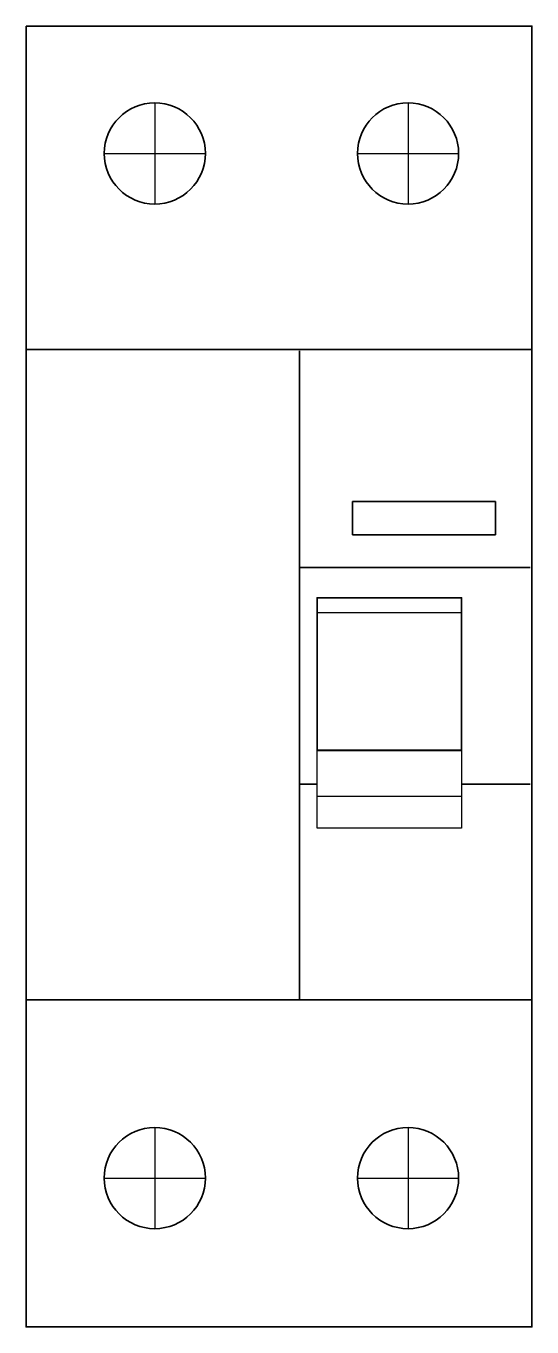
# Model space of a CAD drawing. Header units: inches. Extents: x -0.2 to 34.8, y -26 to 64.
import ezdxf

# ---------------------------------------------------------------- set-up
doc = ezdxf.new("R2010")
doc.units = ezdxf.units.IN
doc.header["$MEASUREMENT"] = 0
doc.layers.add('Layer 1', color=7, linetype='Continuous')

# ---------------------------------------------------------------- blocks, each defined once
blk = doc.blocks.new('block 4')
at = {"layer": 'Layer 1', "color": 7, "lineweight": 35}
blk.add_lwpolyline([(103.345, 64.803), (103.345, -25.197), (138.339, -25.197), (138.339, 64.803), (103.345, 64.803)], dxfattribs=at)
blk = doc.blocks.new('block 5')
at = {"layer": 'Layer 1', "color": 7, "lineweight": 35}
blk.add_lwpolyline([(138.347, -2.554), (103.353, -2.554), (103.353, 42.429), (138.347, 42.429), (138.347, -2.554)], dxfattribs=at)
blk = doc.blocks.new('block 3')
at = {"layer": 'Layer 1'}
for name in ['block 4', 'block 5']:
    blk.add_blockref(name, (0, 0), dxfattribs=at)
blk = doc.blocks.new('block 7')
at = {"layer": 'Layer 1', "color": 7, "lineweight": 35}
blk.add_lwpolyline([(122.276, 27.343), (138.212, 27.343)], dxfattribs=at)
blk = doc.blocks.new('block 6')
at = {"layer": 'Layer 1', "color": 7, "lineweight": 35}
for points in [[(123.484, 12.343), (122.271, 12.343)], [(138.212, 12.343), (133.483, 12.343)]]:
    blk.add_lwpolyline(points, dxfattribs=at)
at = {"layer": 'Layer 1'}
blk.add_blockref('block 7', (0, 0), dxfattribs=at)
blk = doc.blocks.new('block 10')
at = {"layer": 'Layer 1', "color": 7, "lineweight": 35}
blk.add_lwpolyline([(133.482, 14.696), (123.485, 14.696), (123.485, 25.255), (133.482, 25.255), (133.482, 14.696)], dxfattribs=at)
blk = doc.blocks.new('block 11')
at = {"layer": 'Layer 1', "color": 7, "lineweight": 30}
blk.add_lwpolyline([(133.482, 9.321), (123.486, 9.321), (123.486, 14.693), (128.249, 14.693), (133.482, 14.693), (133.482, 9.321)], dxfattribs=at)
blk = doc.blocks.new('block 9')
at = {"layer": 'Layer 1'}
for name in ['block 10', 'block 11']:
    blk.add_blockref(name, (0, 0), dxfattribs=at)
blk = doc.blocks.new('block 8')
at = {"layer": 'Layer 1', "color": 7, "lineweight": 30}
for points in [[(123.491, 24.223), (133.48, 24.223)], [(123.491, 11.523), (133.48, 11.523)]]:
    blk.add_lwpolyline(points, dxfattribs=at)
at = {"layer": 'Layer 1'}
blk.add_blockref('block 9', (0, 0), dxfattribs=at)
blk = doc.blocks.new('block 13')
at = {"layer": 'Layer 1', "color": 7, "lineweight": 35}
blk.add_open_spline([(108.755, 55.986), (108.755, 54.054), (110.321, 52.488), (112.254, 52.488), (112.254, 52.488), (112.254, 52.488), (112.254, 52.488), (114.186, 52.488), (115.752, 54.054), (115.752, 55.986), (115.752, 55.986), (115.752, 55.986), (115.752, 55.986), (115.752, 57.918), (114.186, 59.485), (112.254, 59.485), (112.254, 59.485), (112.254, 59.485), (112.254, 59.485), (110.321, 59.485), (108.755, 57.918), (108.755, 55.986)], degree=3, knots=[0, 0, 0, 0, 1, 1, 1, 2, 2, 2, 3, 3, 3, 4, 4, 4, 5, 5, 5, 6, 6, 6, 7, 7, 7, 7], dxfattribs=at)
blk = doc.blocks.new('block 16')
at = {"layer": 'Layer 1', "color": 7, "lineweight": 30}
blk.add_lwpolyline([(112.254, 59.485), (112.254, 52.488)], dxfattribs=at)
blk = doc.blocks.new('block 17')
at = {"layer": 'Layer 1', "color": 7, "lineweight": 30}
blk.add_lwpolyline([(108.755, 55.986), (115.752, 55.986)], dxfattribs=at)
blk = doc.blocks.new('block 15')
at = {"layer": 'Layer 1'}
for name in ['block 16', 'block 17']:
    blk.add_blockref(name, (0, 0), dxfattribs=at)
blk = doc.blocks.new('block 14')
at = {"layer": 'Layer 1'}
blk.add_blockref('block 15', (0, 0), dxfattribs=at)
blk = doc.blocks.new('block 12')
at = {"layer": 'Layer 1'}
for name in ['block 13', 'block 14']:
    blk.add_blockref(name, (0, 0), dxfattribs=at)
blk = doc.blocks.new('block 19')
at = {"layer": 'Layer 1', "color": 7, "lineweight": 35}
blk.add_open_spline([(108.755, -14.897), (108.755, -16.829), (110.321, -18.396), (112.254, -18.396), (112.254, -18.396), (112.254, -18.396), (112.254, -18.396), (114.186, -18.396), (115.752, -16.829), (115.752, -14.897), (115.752, -14.897), (115.752, -14.897), (115.752, -14.897), (115.752, -12.965), (114.186, -11.398), (112.254, -11.398), (112.254, -11.398), (112.254, -11.398), (112.254, -11.398), (110.321, -11.398), (108.755, -12.965), (108.755, -14.897)], degree=3, knots=[0, 0, 0, 0, 1, 1, 1, 2, 2, 2, 3, 3, 3, 4, 4, 4, 5, 5, 5, 6, 6, 6, 7, 7, 7, 7], dxfattribs=at)
blk = doc.blocks.new('block 22')
at = {"layer": 'Layer 1', "color": 7, "lineweight": 30}
blk.add_lwpolyline([(112.254, -11.398), (112.254, -18.396)], dxfattribs=at)
blk = doc.blocks.new('block 23')
at = {"layer": 'Layer 1', "color": 7, "lineweight": 30}
blk.add_lwpolyline([(108.755, -14.897), (115.752, -14.897)], dxfattribs=at)
blk = doc.blocks.new('block 21')
at = {"layer": 'Layer 1'}
for name in ['block 22', 'block 23']:
    blk.add_blockref(name, (0, 0), dxfattribs=at)
blk = doc.blocks.new('block 20')
at = {"layer": 'Layer 1'}
blk.add_blockref('block 21', (0, 0), dxfattribs=at)
blk = doc.blocks.new('block 18')
at = {"layer": 'Layer 1'}
for name in ['block 19', 'block 20']:
    blk.add_blockref(name, (0, 0), dxfattribs=at)
blk = doc.blocks.new('block 25')
at = {"layer": 'Layer 1', "color": 7, "lineweight": 35}
blk.add_open_spline([(126.275, 55.986), (126.275, 54.054), (127.841, 52.488), (129.773, 52.488), (129.773, 52.488), (129.773, 52.488), (129.773, 52.488), (131.706, 52.488), (133.272, 54.054), (133.272, 55.986), (133.272, 55.986), (133.272, 55.986), (133.272, 55.986), (133.272, 57.918), (131.706, 59.485), (129.773, 59.485), (129.773, 59.485), (129.773, 59.485), (129.773, 59.485), (127.841, 59.485), (126.275, 57.918), (126.275, 55.986)], degree=3, knots=[0, 0, 0, 0, 1, 1, 1, 2, 2, 2, 3, 3, 3, 4, 4, 4, 5, 5, 5, 6, 6, 6, 7, 7, 7, 7], dxfattribs=at)
blk = doc.blocks.new('block 28')
at = {"layer": 'Layer 1', "color": 7, "lineweight": 30}
blk.add_lwpolyline([(129.773, 59.485), (129.773, 52.488)], dxfattribs=at)
blk = doc.blocks.new('block 29')
at = {"layer": 'Layer 1', "color": 7, "lineweight": 30}
blk.add_lwpolyline([(126.275, 55.986), (133.272, 55.986)], dxfattribs=at)
blk = doc.blocks.new('block 27')
at = {"layer": 'Layer 1'}
for name in ['block 28', 'block 29']:
    blk.add_blockref(name, (0, 0), dxfattribs=at)
blk = doc.blocks.new('block 26')
at = {"layer": 'Layer 1'}
blk.add_blockref('block 27', (0, 0), dxfattribs=at)
blk = doc.blocks.new('block 24')
at = {"layer": 'Layer 1'}
for name in ['block 25', 'block 26']:
    blk.add_blockref(name, (0, 0), dxfattribs=at)
blk = doc.blocks.new('block 31')
at = {"layer": 'Layer 1', "color": 7, "lineweight": 35}
blk.add_open_spline([(126.275, -14.897), (126.275, -16.829), (127.841, -18.396), (129.773, -18.396), (129.773, -18.396), (129.773, -18.396), (129.773, -18.396), (131.706, -18.396), (133.272, -16.829), (133.272, -14.897), (133.272, -14.897), (133.272, -14.897), (133.272, -14.897), (133.272, -12.965), (131.706, -11.398), (129.773, -11.398), (129.773, -11.398), (129.773, -11.398), (129.773, -11.398), (127.841, -11.398), (126.275, -12.965), (126.275, -14.897)], degree=3, knots=[0, 0, 0, 0, 1, 1, 1, 2, 2, 2, 3, 3, 3, 4, 4, 4, 5, 5, 5, 6, 6, 6, 7, 7, 7, 7], dxfattribs=at)
blk = doc.blocks.new('block 34')
at = {"layer": 'Layer 1', "color": 7, "lineweight": 30}
blk.add_lwpolyline([(129.773, -11.398), (129.773, -18.396)], dxfattribs=at)
blk = doc.blocks.new('block 35')
at = {"layer": 'Layer 1', "color": 7, "lineweight": 30}
blk.add_lwpolyline([(126.275, -14.897), (133.272, -14.897)], dxfattribs=at)
blk = doc.blocks.new('block 33')
at = {"layer": 'Layer 1'}
for name in ['block 34', 'block 35']:
    blk.add_blockref(name, (0, 0), dxfattribs=at)
blk = doc.blocks.new('block 32')
at = {"layer": 'Layer 1'}
blk.add_blockref('block 33', (0, 0), dxfattribs=at)
blk = doc.blocks.new('block 30')
at = {"layer": 'Layer 1'}
for name in ['block 31', 'block 32']:
    blk.add_blockref(name, (0, 0), dxfattribs=at)
blk = doc.blocks.new('block 2')
at = {"layer": 'Layer 1', "color": 7, "lineweight": 35}
for points in [[(122.275, 42.342), (122.275, -2.554)], [(135.82, 29.613), (125.942, 29.613), (125.942, 31.906), (135.82, 31.906), (135.82, 29.613)]]:
    blk.add_lwpolyline(points, dxfattribs=at)
at = {"layer": 'Layer 1'}
for name in ['block 3', 'block 12', 'block 24', 'block 6', 'block 8', 'block 18', 'block 30']:
    blk.add_blockref(name, (0, 0), dxfattribs=at)

msp = doc.modelspace()

# ---------------------------------------------------------------- block references
at = {"layer": 'Layer 1'}
msp.add_blockref('block 2', (-103.576, -0.847), dxfattribs=at)

doc.saveas('drawing.dxf')
